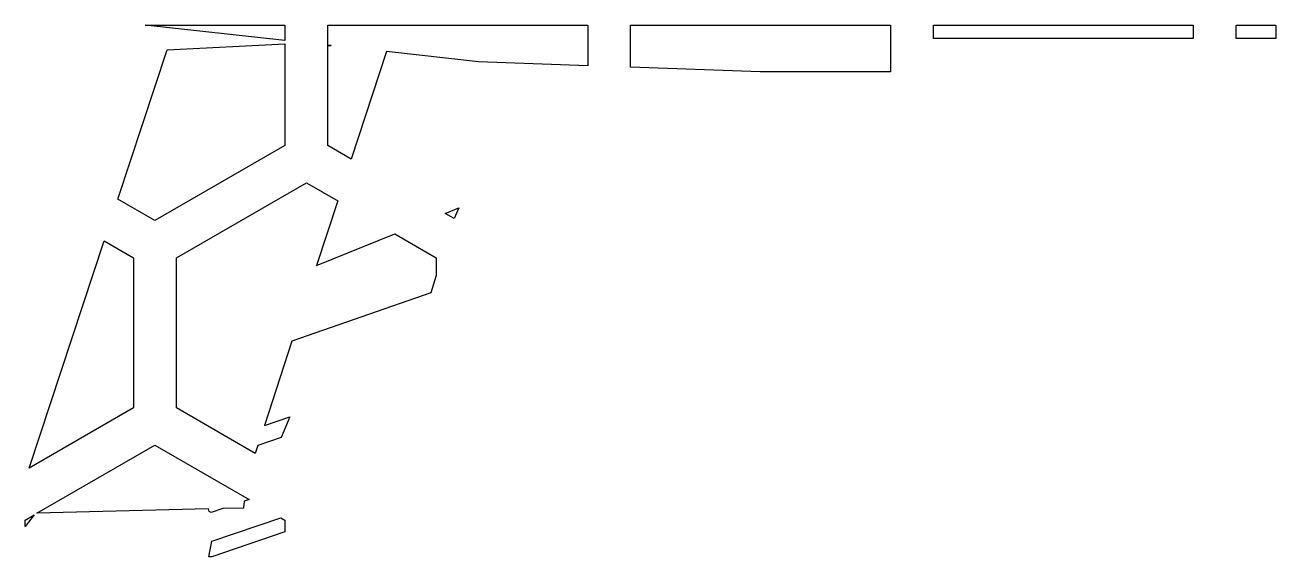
# Model space of a CAD drawing. Header units: millimetres. Extents: x -3.7 to 10.9, y 0.9 to 7.1.
import ezdxf

# ---------------------------------------------------------------- set-up
doc = ezdxf.new("R2010")
doc.units = ezdxf.units.MM

msp = doc.modelspace()

# ---------------------------------------------------------------- linework, layer by layer
for points in [[(-2.303, 7.068), (-0.673, 7.068), (-0.673, 6.889), (-2.303, 7.068)], [(-0.132, 6.829), (-0.173, 6.834), (-0.173, 7.068), (2.858, 7.068), (2.858, 6.594), (1.586, 6.64), (0.512, 6.758), (0.101, 5.504), (-0.173, 5.663), (-0.173, 6.831), (-0.132, 6.829)], [(6.389, 7.068), (6.389, 6.521), (4.87, 6.521), (3.358, 6.576), (3.358, 7.068), (6.389, 7.068)], [(9.92, 7.068), (9.92, 6.911), (6.889, 6.911), (6.889, 7.068), (9.92, 7.068)], [(10.885, 7.068), (10.885, 6.911), (10.42, 6.911), (10.42, 7.068), (10.885, 7.068)], [(-2.048, 6.779), (-0.673, 6.848), (-0.673, 5.663), (-2.189, 4.788), (-2.621, 5.038), (-2.048, 6.779)], [(-0.303, 4.267), (0.607, 4.635), (1.092, 4.355), (1.092, 4.147), (1.03, 3.948), (-0.592, 3.383), (-0.912, 2.402), (-0.615, 2.502), (-0.716, 2.26), (-0.989, 2.168), (-1.02, 2.074), (-1.939, 2.605), (-1.939, 4.355), (-0.423, 5.23), (-0.057, 5.019), (-0.303, 4.267)], [(1.356, 4.939), (1.3, 4.812), (1.194, 4.873), (1.356, 4.939)], [(-2.781, 4.552), (-2.439, 4.355), (-2.439, 2.605), (-3.654, 1.904), (-2.781, 4.552)], [(-1.15, 1.518), (-1.156, 1.438), (-1.398, 1.432), (-1.534, 1.387), (-1.557, 1.396), (-1.564, 1.428), (-3.565, 1.378), (-2.189, 2.172), (-1.091, 1.538), (-1.15, 1.518)], [(-3.704, 1.225), (-3.704, 1.297), (-3.597, 1.359), (-3.704, 1.225)], [(-1.527, 0.868), (-1.56, 0.87), (-1.527, 1.053), (-0.721, 1.324), (-0.673, 1.297), (-0.673, 1.16), (-1.527, 0.868)]]:
    msp.add_lwpolyline(points, close=True)

doc.saveas('drawing.dxf')
